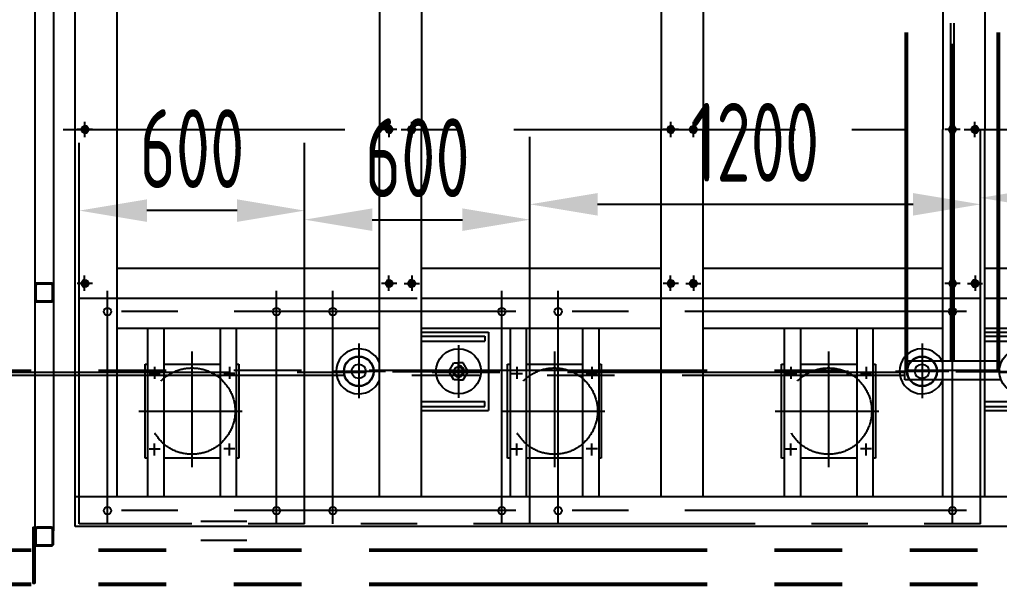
# Model space of a CAD drawing. Header units: millimetres. Extents: x 0 to 25200, y -693 to 17820.
# Drawn here: x 7063 to 9672, y 2950 to 4457 of the extents above; entities that cross this region are included whole.
import ezdxf

# ---------------------------------------------------------------- set-up
doc = ezdxf.new("R2010")
doc.units = ezdxf.units.MM
doc.header["$LTSCALE"] = 600
for name, pattern in [('F', [0.75, 0.5, -0.25]), ('G', [2, 1.25, -0.25, 0.25, -0.25]), ('K', [2.5, 1.25, -0.25, 0.25, -0.25, 0.25, -0.25])]:
    doc.linetypes.add(name, pattern=pattern)
for name, color, linetype in [('01', 7, 'Continuous'), ('02', 1, 'Continuous'), ('04', 2, 'F'), ('05', 4, 'G'), ('07', 6, 'K'), ('08', 1, 'Continuous')]:
    doc.layers.add(name, color=color, linetype=linetype)
doc.styles.get("Standard").update_dxf_attribs({"font": 'isocp', "width": 0.707, "bigfont": 'intecad.shx'})
doc.dimstyles.new('INTE', dxfattribs={"dimscale": 60, "dimtxt": 3.5, "dimasz": 3, "dimexe": 3, "dimexo": 0, "dimgap": 1, "dimtad": 1, "dimdsep": 46, "dimtxsty": 'Standard', "dimcen": 0, "dimclrd": 1, "dimclre": 1, "dimclrt": 3, "dimadec": 0, "dimazin": 0, "dimtfac": 1, "dimtmove": 0, "dimatfit": 0, "dimfxl": 1, "dimarcsym": 0})

# ---------------------------------------------------------------- blocks, each defined once
blk = doc.blocks.new('ll')
at = {"layer": '01', "color": 7, "linetype": 'Continuous'}
for p, q in [((17799.6, 5990), (17799.6, 5542)), ((17842.6, 5990), (17842.6, 5542)), ((17992.6, 5990), (17992.6, 5542)), ((18035.6, 5990), (18035.6, 5542)), ((17792.6, 5645), (17792.6, 5895)), ((17792.6, 5895), (17799.6, 5895)), ((17842.6, 5895), (17992.6, 5895)), ((18035.6, 5895), (18042.6, 5895)), ((17799.6, 5645), (17792.6, 5645)), ((17992.6, 5645), (17842.6, 5645)), ((18042.6, 5645), (18035.6, 5645))]:
    blk.add_line(p, q, dxfattribs=at)
blk.add_lwpolyline([(18042.6, 5895), (18042.6, 5645)], dxfattribs=at)
at = {"layer": '04', "color": 2, "linetype": 'F'}
blk.add_circle((17917.6, 5770), 115, dxfattribs=at)
at = {"layer": '05'}
for p, q in [((17917.6, 5929.2), (17917.6, 5620.8)), ((17817.6, 5887.8), (17817.6, 5856.2)), ((18017.6, 5887.8), (18017.6, 5856.2)), ((17803.2, 5870), (17832.9, 5870)), ((18032, 5870), (18002.3, 5870)), ((17775.9, 5770), (18051.5, 5770)), ((17803.2, 5670), (17832.9, 5670)), ((17817.6, 5652.2), (17817.6, 5683.8)), ((18032, 5670), (18002.3, 5670)), ((18017.6, 5652.2), (18017.6, 5683.8))]:
    blk.add_line(p, q, dxfattribs=at)
blk = doc.blocks.new('01')
at = {"layer": '01', "color": 7, "linetype": 'Continuous'}
for p, q in [((13476.6, 3688.4), (13476.6, 5802.4)), ((13588.6, 3767.4), (13588.6, 5723.4)), ((14286.6, 4375.4), (13588.6, 4375.4)), ((15036.6, 4375.4), (14398.6, 4375.4)), ((15786.6, 4375.4), (15148.6, 4375.4)), ((16570.6, 4375.4), (15898.6, 4375.4)), ((14286.6, 4295.4), (13588.6, 4295.4)), ((15036.6, 4295.4), (14398.6, 4295.4)), ((15786.6, 4295.4), (15148.6, 4295.4)), ((16570.6, 4295.4), (15898.6, 4295.4)), ((14286.6, 4215.4), (13588.6, 4215.4)), ((15036.6, 4215.4), (14398.6, 4215.4)), ((14398.6, 4205.4), (14577.3, 4205.4)), ((14577.3, 4205.4), (14577.3, 3997.4)), ((15786.6, 4215.4), (15148.6, 4215.4)), ((16570.6, 4215.4), (15898.6, 4215.4)), ((15898.6, 4205.4), (16077.3, 4205.4)), ((14398.6, 4195.4), (14567.3, 4195.4)), ((14398.6, 4181.4), (14567.3, 4181.4)), ((14567.3, 4195.4), (14567.3, 4181.4)), ((15898.6, 4195.4), (16067.3, 4195.4)), ((15898.6, 4181.4), (16067.3, 4181.4)), ((14398.6, 4021.4), (14567.3, 4021.4)), ((14567.3, 4007.4), (14567.3, 4021.4)), ((15898.6, 4021.4), (16067.3, 4021.4)), ((14398.6, 4007.4), (14567.3, 4007.4)), ((14398.6, 3997.4), (14577.3, 3997.4)), ((15898.6, 4007.4), (16067.3, 4007.4)), ((15898.6, 3997.4), (16077.3, 3997.4))]:
    blk.add_line(p, q, dxfattribs=at)
at = {"layer": '01'}
for p, q in [((14286.6, 5723.4), (14286.6, 4745.4)), ((14398.6, 5723.4), (14398.6, 4745.4)), ((15036.6, 5723.4), (15036.6, 4745.4)), ((15148.6, 5723.4), (15148.6, 4745.4)), ((15786.6, 5723.4), (15786.6, 4745.4)), ((15898.6, 5723.4), (15898.6, 4745.4)), ((14286.6, 3767.4), (14286.6, 4745.4)), ((14398.6, 3767.4), (14398.6, 4745.4)), ((15036.6, 3767.4), (15036.6, 4745.4)), ((15148.6, 3767.4), (15148.6, 4745.4)), ((15786.6, 3767.4), (15786.6, 4745.4)), ((15898.6, 3767.4), (15898.6, 4745.4)), ((14471.9, 4101.4), (14485.2, 4124.4)), ((14485.2, 4124.4), (14497.3, 4124.4)), ((14509.5, 4124.4), (14497.3, 4124.4)), ((14522.8, 4101.4), (14509.5, 4124.4)), ((14485.2, 4078.4), (14471.9, 4101.4)), ((14509.5, 4078.4), (14522.8, 4101.4)), ((14497.3, 4078.4), (14485.2, 4078.4)), ((14497.3, 4078.4), (14509.5, 4078.4)), ((18298.6, 3767.4), (13476.6, 3767.4)), ((18298.6, 3688.4), (13476.6, 3688.4))]:
    blk.add_line(p, q, dxfattribs=at)
at = {"layer": '01', "color": 7, "linetype": 'Continuous'}
for centre, radius in [((13502.6, 4745.4), 7), ((14312.6, 4745.4), 7), ((14372.6, 4745.4), 7), ((15062.6, 4745.4), 7), ((15122.6, 4745.4), 7), ((15812.6, 4745.4), 7), ((15872.6, 4745.4), 7), ((13502.6, 4335.4), 7), ((14312.6, 4335.4), 7), ((14372.6, 4335.4), 7), ((15062.6, 4335.4), 7), ((15122.6, 4335.4), 7), ((15812.6, 4335.4), 7), ((15872.6, 4335.4), 7), ((14497.3, 4101.4), 60), ((15997.3, 4101.4), 60)]:
    blk.add_circle(centre, radius, dxfattribs=at)
at = {"layer": '01'}
for centre, radius in [((13502.6, 4745.4), 4.8), ((14312.6, 4745.4), 4.8), ((14372.6, 4745.4), 4.8), ((15062.6, 4745.4), 4.8), ((15122.6, 4745.4), 4.8), ((15812.6, 4745.4), 4.8), ((15872.6, 4745.4), 4.8), ((13502.6, 4335.4), 4.8), ((14312.6, 4335.4), 4.8), ((14372.6, 4335.4), 4.8), ((15062.6, 4335.4), 4.8), ((15122.6, 4335.4), 4.8), ((15812.6, 4335.4), 4.8), ((15872.6, 4335.4), 4.8), ((13562.6, 4260.4), 10), ((14012.6, 4260.4), 10), ((14162.6, 4260.4), 10), ((14612.6, 4260.4), 10), ((14762.6, 4260.4), 10), ((15812.6, 4260.4), 10), ((14231.6, 4101.4), 40), ((14231.6, 4101.4), 39), ((15731.6, 4101.4), 40), ((15731.6, 4101.4), 39), ((14231.6, 4101.4), 19), ((14497.3, 4101.4), 12), ((15731.6, 4101.4), 19), ((13562.6, 3730.4), 10), ((14012.6, 3730.4), 10), ((14162.6, 3730.4), 10), ((14612.6, 3730.4), 10), ((14762.6, 3730.4), 10), ((15812.6, 3730.4), 10)]:
    blk.add_circle(centre, radius, dxfattribs=at)
for centre in [(14231.6, 4101.4), (15731.6, 4101.4)]:
    blk.add_arc(centre, 60, 23.5565, 336.4435, dxfattribs=at)
at = {"layer": '02'}
for centre, radius, start, end in [((13502.6, 4745.4), 6, 87.3887, 3.4423), ((14312.6, 4745.4), 6, 87.3887, 3.4423), ((14372.6, 4745.4), 6, 176.5577, 92.6113), ((15062.6, 4745.4), 6, 87.3887, 3.4423), ((15122.6, 4745.4), 6, 176.5577, 92.6113), ((15812.6, 4745.4), 6, 87.3887, 3.4423), ((15872.6, 4745.4), 6, 176.5577, 92.6113), ((13502.6, 4335.4), 6, 356.5577, 272.6113), ((14312.6, 4335.4), 6, 356.5577, 272.6113), ((14372.6, 4335.4), 6, 267.3887, 183.4423), ((15062.6, 4335.4), 6, 356.5577, 272.6113), ((15122.6, 4335.4), 6, 267.3887, 183.4423), ((15812.6, 4335.4), 6, 356.5577, 272.6113), ((15872.6, 4335.4), 6, 267.3887, 183.4423), ((14497.3, 4101.4), 15, 179.245, 90.6744)]:
    blk.add_arc(centre, radius, start, end, dxfattribs=at)
at = {"layer": '04', "color": 2, "linetype": 'F'}
for p, q in [((13492.6, 4745.4), (13497.8, 4754.4)), ((13497.8, 4754.4), (13502.6, 4754.4)), ((13507.4, 4754.4), (13502.6, 4754.4)), ((13512.6, 4745.4), (13507.4, 4754.4)), ((14302.6, 4745.4), (14307.8, 4754.4)), ((14307.8, 4754.4), (14312.6, 4754.4)), ((14317.4, 4754.4), (14312.6, 4754.4)), ((14322.6, 4745.4), (14317.4, 4754.4)), ((14362.6, 4745.4), (14367.8, 4754.4)), ((14367.8, 4754.4), (14372.6, 4754.4)), ((14377.4, 4754.4), (14372.6, 4754.4)), ((14382.6, 4745.4), (14377.4, 4754.4)), ((15052.6, 4745.4), (15057.8, 4754.4)), ((15057.8, 4754.4), (15062.6, 4754.4)), ((15067.4, 4754.4), (15062.6, 4754.4)), ((15072.6, 4745.4), (15067.4, 4754.4)), ((15112.6, 4745.4), (15117.8, 4754.4)), ((15117.8, 4754.4), (15122.6, 4754.4)), ((15127.4, 4754.4), (15122.6, 4754.4)), ((15132.6, 4745.4), (15127.4, 4754.4)), ((15802.6, 4745.4), (15807.8, 4754.4)), ((15807.8, 4754.4), (15812.6, 4754.4)), ((15817.4, 4754.4), (15812.6, 4754.4)), ((15822.6, 4745.4), (15817.4, 4754.4)), ((15862.6, 4745.4), (15867.8, 4754.4)), ((15867.8, 4754.4), (15872.6, 4754.4)), ((15877.4, 4754.4), (15872.6, 4754.4)), ((15882.6, 4745.4), (15877.4, 4754.4)), ((13497.8, 4736.4), (13492.6, 4745.4)), ((13502.6, 4736.4), (13497.8, 4736.4)), ((13502.6, 4736.4), (13507.4, 4736.4)), ((13507.4, 4736.4), (13512.6, 4745.4)), ((14307.8, 4736.4), (14302.6, 4745.4)), ((14312.6, 4736.4), (14307.8, 4736.4)), ((14312.6, 4736.4), (14317.4, 4736.4)), ((14317.4, 4736.4), (14322.6, 4745.4)), ((14367.8, 4736.4), (14362.6, 4745.4)), ((14372.6, 4736.4), (14367.8, 4736.4)), ((14372.6, 4736.4), (14377.4, 4736.4)), ((14377.4, 4736.4), (14382.6, 4745.4)), ((15057.8, 4736.4), (15052.6, 4745.4)), ((15062.6, 4736.4), (15057.8, 4736.4)), ((15062.6, 4736.4), (15067.4, 4736.4)), ((15067.4, 4736.4), (15072.6, 4745.4)), ((15117.8, 4736.4), (15112.6, 4745.4)), ((15122.6, 4736.4), (15117.8, 4736.4)), ((15122.6, 4736.4), (15127.4, 4736.4)), ((15127.4, 4736.4), (15132.6, 4745.4)), ((15807.8, 4736.4), (15802.6, 4745.4)), ((15812.6, 4736.4), (15807.8, 4736.4)), ((15812.6, 4736.4), (15817.4, 4736.4)), ((15817.4, 4736.4), (15822.6, 4745.4)), ((15867.8, 4736.4), (15862.6, 4745.4)), ((15872.6, 4736.4), (15867.8, 4736.4)), ((15872.6, 4736.4), (15877.4, 4736.4)), ((15877.4, 4736.4), (15882.6, 4745.4)), ((13497.8, 4344.4), (13492.6, 4335.4)), ((13492.6, 4335.4), (13497.8, 4326.4)), ((13502.6, 4344.4), (13497.8, 4344.4)), ((13502.6, 4344.4), (13507.4, 4344.4)), ((13507.4, 4344.4), (13512.6, 4335.4)), ((13512.6, 4335.4), (13507.4, 4326.4)), ((14307.8, 4344.4), (14302.6, 4335.4)), ((14302.6, 4335.4), (14307.8, 4326.4)), ((14312.6, 4344.4), (14307.8, 4344.4)), ((14312.6, 4344.4), (14317.4, 4344.4)), ((14317.4, 4344.4), (14322.6, 4335.4)), ((14322.6, 4335.4), (14317.4, 4326.4)), ((14367.8, 4344.4), (14362.6, 4335.4)), ((14362.6, 4335.4), (14367.8, 4326.4)), ((14372.6, 4344.4), (14367.8, 4344.4)), ((14372.6, 4344.4), (14377.4, 4344.4)), ((14377.4, 4344.4), (14382.6, 4335.4)), ((14382.6, 4335.4), (14377.4, 4326.4)), ((15057.8, 4344.4), (15052.6, 4335.4)), ((15052.6, 4335.4), (15057.8, 4326.4)), ((15062.6, 4344.4), (15057.8, 4344.4)), ((15062.6, 4344.4), (15067.4, 4344.4)), ((15067.4, 4344.4), (15072.6, 4335.4)), ((15072.6, 4335.4), (15067.4, 4326.4)), ((15117.8, 4344.4), (15112.6, 4335.4)), ((15112.6, 4335.4), (15117.8, 4326.4)), ((15122.6, 4344.4), (15117.8, 4344.4)), ((15122.6, 4344.4), (15127.4, 4344.4)), ((15127.4, 4344.4), (15132.6, 4335.4)), ((15132.6, 4335.4), (15127.4, 4326.4)), ((15807.8, 4344.4), (15802.6, 4335.4)), ((15802.6, 4335.4), (15807.8, 4326.4)), ((15812.6, 4344.4), (15807.8, 4344.4)), ((15812.6, 4344.4), (15817.4, 4344.4)), ((15817.4, 4344.4), (15822.6, 4335.4)), ((15822.6, 4335.4), (15817.4, 4326.4)), ((15867.8, 4344.4), (15862.6, 4335.4)), ((15862.6, 4335.4), (15867.8, 4326.4)), ((15872.6, 4344.4), (15867.8, 4344.4)), ((15872.6, 4344.4), (15877.4, 4344.4)), ((15877.4, 4344.4), (15882.6, 4335.4)), ((15882.6, 4335.4), (15877.4, 4326.4)), ((13497.8, 4326.4), (13502.6, 4326.4)), ((13507.4, 4326.4), (13502.6, 4326.4)), ((14307.8, 4326.4), (14312.6, 4326.4)), ((14317.4, 4326.4), (14312.6, 4326.4)), ((14367.8, 4326.4), (14372.6, 4326.4)), ((14377.4, 4326.4), (14372.6, 4326.4)), ((15057.8, 4326.4), (15062.6, 4326.4)), ((15067.4, 4326.4), (15062.6, 4326.4)), ((15117.8, 4326.4), (15122.6, 4326.4)), ((15127.4, 4326.4), (15122.6, 4326.4)), ((15807.8, 4326.4), (15812.6, 4326.4)), ((15817.4, 4326.4), (15812.6, 4326.4)), ((15867.8, 4326.4), (15872.6, 4326.4)), ((15877.4, 4326.4), (15872.6, 4326.4))]:
    blk.add_line(p, q, dxfattribs=at)
at = {"layer": '05'}
for p, q in [((13502.6, 4725), (13502.6, 4765.7)), ((13502.6, 4735.8), (13502.6, 4755.2)), ((14312.6, 4725), (14312.6, 4765.7)), ((14312.6, 4735.8), (14312.6, 4755.2)), ((14372.6, 4725), (14372.6, 4765.7)), ((14372.6, 4735.8), (14372.6, 4755.2)), ((15062.6, 4725), (15062.6, 4765.7)), ((15062.6, 4735.8), (15062.6, 4755.2)), ((15122.6, 4725), (15122.6, 4765.7)), ((15122.6, 4735.8), (15122.6, 4755.2)), ((15812.6, 4725), (15812.6, 4765.7)), ((15812.6, 4735.8), (15812.6, 4755.2)), ((15872.6, 4725), (15872.6, 4765.7)), ((15872.6, 4735.8), (15872.6, 4755.2)), ((13523, 4745.4), (13482.2, 4745.4)), ((13492, 4745.4), (13513.1, 4745.4)), ((14333, 4745.4), (14292.2, 4745.4)), ((14302, 4745.4), (14323.1, 4745.4)), ((14352.2, 4745.4), (14393, 4745.4)), ((14383.1, 4745.4), (14362.1, 4745.4)), ((15083, 4745.4), (15042.2, 4745.4)), ((15052, 4745.4), (15073.1, 4745.4)), ((15102.2, 4745.4), (15143, 4745.4)), ((15133.1, 4745.4), (15112.1, 4745.4)), ((15833, 4745.4), (15792.2, 4745.4)), ((15802, 4745.4), (15823.1, 4745.4)), ((15852.2, 4745.4), (15893, 4745.4)), ((15883.1, 4745.4), (15862.1, 4745.4)), ((13523, 4335.4), (13482.2, 4335.4)), ((13492, 4335.4), (13513.1, 4335.4)), ((13501.6, 4315.4), (13501.6, 4356.2)), ((13502.6, 4344.9), (13502.6, 4325.6)), ((14333, 4335.4), (14292.2, 4335.4)), ((14302, 4335.4), (14323.1, 4335.4)), ((14311.6, 4315.4), (14311.6, 4356.2)), ((14312.6, 4344.9), (14312.6, 4325.6)), ((14352.2, 4335.4), (14393, 4335.4)), ((14383.1, 4335.4), (14362.1, 4335.4)), ((14372.6, 4344.9), (14372.6, 4325.6)), ((14373.6, 4315.4), (14373.6, 4356.2)), ((15083, 4335.4), (15042.2, 4335.4)), ((15052, 4335.4), (15073.1, 4335.4)), ((15061.6, 4315.4), (15061.6, 4356.2)), ((15062.6, 4344.9), (15062.6, 4325.6)), ((15102.2, 4335.4), (15143, 4335.4)), ((15133.1, 4335.4), (15112.1, 4335.4)), ((15122.6, 4344.9), (15122.6, 4325.6)), ((15123.6, 4315.4), (15123.6, 4356.2)), ((15833, 4335.4), (15792.2, 4335.4)), ((15802, 4335.4), (15823.1, 4335.4)), ((15811.6, 4315.4), (15811.6, 4356.2)), ((15812.6, 4344.9), (15812.6, 4325.6)), ((15852.2, 4335.4), (15893, 4335.4)), ((15883.1, 4335.4), (15862.1, 4335.4)), ((15872.6, 4344.9), (15872.6, 4325.6)), ((15873.6, 4315.4), (15873.6, 4356.2)), ((14231.6, 4175.9), (14231.6, 4030.2)), ((15731.6, 4175.9), (15731.6, 4030.2)), ((14497.3, 4170.7), (14497.3, 4030.8)), ((14497.3, 4078.2), (14497.3, 4124.7)), ((14302.6, 4101.4), (14161, 4101.4)), ((14523, 4101.4), (14471.6, 4101.4)), ((15802.6, 4101.4), (15661, 4101.4))]:
    blk.add_line(p, q, dxfattribs=at)
at = {"layer": '05', "color": 4, "linetype": 'G'}
for p, q in [((13444.2, 4745.4), (18356.8, 4745.4)), ((13562.6, 3695.4), (13562.6, 4315.4)), ((14012.6, 3695.4), (14012.6, 4315.4)), ((14162.6, 3695.4), (14162.6, 4315.4)), ((14612.6, 3695.4), (14612.6, 4315.4)), ((14762.6, 3695.4), (14762.6, 4315.4)), ((15812.6, 3695.4), (15812.6, 4315.4)), ((18249.8, 4260.4), (13540.3, 4260.4)), ((14321.6, 4101.4), (14602.7, 4101.4)), ((15821.6, 4101.4), (16102.7, 4101.4)), ((18249.8, 3730.4), (13530.3, 3730.4))]:
    blk.add_line(p, q, dxfattribs=at)
at = {"layer": '07', "color": 6, "linetype": 'K'}
for p, q in [((18287.6, 4295.4), (13487.6, 4295.4)), ((13487.6, 3695.4), (13487.6, 4295.4)), ((14087.6, 3695.4), (14087.6, 4295.4)), ((14687.6, 3695.4), (14687.6, 4295.4)), ((15887.6, 3695.4), (15887.6, 4295.4)), ((18287.6, 3695.4), (13487.6, 3695.4))]:
    blk.add_line(p, q, dxfattribs=at)
at = {"layer": '04'}
for p in [(-4130, -1774.6), (-3165, -1774.6), (-2435, -1774.6)]:
    blk.add_blockref('ll', p, dxfattribs=at)
blk = doc.blocks.new('erewrew')
at = {"layer": '02'}
h = blk.add_hatch(dxfattribs=at)
h.set_pattern_fill('LINE', color=256, scale=3, angle=45, style=0)
h.set_pattern_definition([(135, (9080.844, -8636.198), (6.735192, 6.735192), [])])
h.paths.add_polyline_path([(-24724.9, 1948.9), (-24724.9, 1910.9, 0.414214), (-24718.9, 1904.9), (-24680.9, 1904.9, 0.414214), (-24674.9, 1910.9), (-24674.9, 1948.9, 0.414214), (-24680.9, 1954.9), (-24718.9, 1954.9, 0.414214)])
h.paths.add_polyline_path([(-24718.9, 1951.9, 0.414214), (-24721.9, 1948.9), (-24721.9, 1910.9, 0.414214), (-24718.9, 1907.9), (-24680.9, 1907.9, 0.414214), (-24677.9, 1910.9), (-24677.9, 1948.9, 0.414214), (-24680.9, 1951.9)], flags=16)
h = blk.add_hatch(dxfattribs=at)
h.set_pattern_fill('LINE', color=256, scale=3, angle=45, style=0)
h.set_pattern_definition([(135, (9080.844, -9286.198), (6.735192, 6.735192), [])])
h.paths.add_polyline_path([(-24724.9, 1298.9), (-24724.9, 1260.9, 0.414214), (-24718.9, 1254.9), (-24680.9, 1254.9, 0.414214), (-24674.9, 1260.9), (-24674.9, 1298.9, 0.414214), (-24680.9, 1304.9), (-24718.9, 1304.9, 0.414214)])
h.paths.add_polyline_path([(-24718.9, 1301.9, 0.414214), (-24721.9, 1298.9), (-24721.9, 1260.9, 0.414214), (-24718.9, 1257.9), (-24680.9, 1257.9, 0.414214), (-24677.9, 1260.9), (-24677.9, 1298.9, 0.414214), (-24680.9, 1301.9)], flags=16)
at = {"layer": '01', "color": 7, "linetype": 'Continuous'}
for p, q in [((-24724.9, 3528.9), (-24724.9, 1297.5)), ((-24674.9, 3509.9), (-24674.9, 1295.3)), ((-24724.9, 1948.9), (-24724.9, 1910.9)), ((-24721.9, 1948.9), (-24721.9, 1910.9)), ((-24680.9, 1954.9), (-24718.9, 1954.9)), ((-24680.9, 1951.9), (-24718.9, 1951.9)), ((-24677.9, 1910.9), (-24677.9, 1948.9)), ((-24674.9, 1910.9), (-24674.9, 1948.9)), ((-24718.9, 1907.9), (-24680.9, 1907.9)), ((-24718.9, 1904.9), (-24680.9, 1904.9)), ((-24729.9, 1304.9), (-24729.9, 1154.9)), ((-24729.9, 1304.9), (-24724.9, 1304.9)), ((-24680.9, 1304.9), (-24718.9, 1304.9)), ((-24724.9, 1298.9), (-24724.9, 1260.9)), ((-24721.9, 1298.9), (-24721.9, 1260.9)), ((-24680.9, 1301.9), (-24718.9, 1301.9)), ((-24677.9, 1260.9), (-24677.9, 1298.9)), ((-24674.9, 1260.9), (-24674.9, 1298.9)), ((-24724.9, 1260.9), (-24724.9, 1154.9)), ((-24718.9, 1257.9), (-24680.9, 1257.9)), ((-24718.9, 1254.9), (-24680.9, 1254.9)), ((-24724.9, 1154.9), (-24729.9, 1154.9))]:
    blk.add_line(p, q, dxfattribs=at)
for centre, radius, start, end in [((-24718.9, 1948.9), 6, 90, 180), ((-24718.9, 1948.9), 3, 90, 180), ((-24680.9, 1948.9), 6, 0, 90), ((-24680.9, 1948.9), 3, 0, 90), ((-24718.9, 1910.9), 6, 180, 270), ((-24718.9, 1910.9), 3, 180, 270), ((-24680.9, 1910.9), 3, 270, 0), ((-24680.9, 1910.9), 6, 270, 0), ((-24718.9, 1298.9), 6, 90, 180), ((-24680.9, 1298.9), 6, 0, 90), ((-24718.9, 1298.9), 3, 90, 180), ((-24680.9, 1298.9), 3, 0, 90), ((-24718.9, 1260.9), 6, 180, 270), ((-24718.9, 1260.9), 3, 180, 270), ((-24680.9, 1260.9), 3, 270, 0), ((-24680.9, 1260.9), 6, 270, 0)]:
    blk.add_arc(centre, radius, start, end, dxfattribs=at)
at = {"layer": '05', "color": 142, "linetype": 'G'}
for p, q in [((-24160.1, 1319.9), (-24282.9, 1319.9)), ((-24160.1, 1269.9), (-24282.9, 1269.9))]:
    blk.add_line(p, q, dxfattribs=at)
blk = doc.blocks.new('*D848')
at = {"layer": '08', "color": 1, "lineweight": -2, "ltscale": 1.2}
for p, q in [((7219.2, 5334.8), (6226.3, 5334.8)), ((6406.3, 3134.8), (6406.3, 5154.8)), ((7076.6, 2954.8), (6226.3, 2954.8))]:
    blk.add_line(p, q, dxfattribs=at)
at = {"layer": '08', "color": 1, "ltscale": 1.2}
for points in [[(6376.3, 5154.8), (6436.3, 5154.8), (6406.3, 5334.8)], [(6376.3, 3134.8), (6436.3, 3134.8), (6406.3, 2954.8)]]:
    blk.add_solid(points, dxfattribs=at)
at = {"layer": 'Defpoints', "color": 0, "ltscale": 1.2}
for p in [(6406.3, 5334.8), (7219.2, 5334.8), (7076.6, 2954.8)]:
    blk.add_point(p, dxfattribs=at)
at = {"layer": '08', "color": 3, "ltscale": 1.2, "insert": (6241.2, 4144.8), "char_height": 210, "attachment_point": 5, "rotation": 90}
blk.add_mtext('2380', dxfattribs=at)
blk = doc.blocks.new('*D870')
at = {"layer": '08', "color": 1, "lineweight": -2, "ltscale": 1.2}
for p, q in [((7221.9, 3638.7), (7221.9, 4127.9)), ((7821.9, 3587.6), (7821.9, 4127.9)), ((7641.9, 3947.9), (7401.9, 3947.9))]:
    blk.add_line(p, q, dxfattribs=at)
at = {"layer": '08', "color": 1, "ltscale": 1.2}
for points in [[(7401.9, 3977.9), (7401.9, 3917.9), (7221.9, 3947.9)], [(7641.9, 3977.9), (7641.9, 3917.9), (7821.9, 3947.9)]]:
    blk.add_solid(points, dxfattribs=at)
at = {"layer": 'Defpoints', "color": 0, "ltscale": 1.2}
for p in [(7221.9, 3947.9), (7221.9, 3638.7), (7821.9, 3587.6)]:
    blk.add_point(p, dxfattribs=at)
at = {"layer": '08', "color": 3, "ltscale": 1.2, "insert": (7521.9, 4112.9), "char_height": 210, "attachment_point": 5}
blk.add_mtext('600', dxfattribs=at)
blk = doc.blocks.new('*D871')
at = {"layer": '08', "color": 1, "lineweight": -2, "ltscale": 1.2}
for p, q in [((7821.9, 3738.1), (7821.9, 4103.7)), ((8421.9, 3678.8), (8421.9, 4103.7)), ((8001.9, 3923.7), (8241.9, 3923.7))]:
    blk.add_line(p, q, dxfattribs=at)
at = {"layer": '08', "color": 1, "ltscale": 1.2}
for points in [[(8001.9, 3953.7), (8001.9, 3893.7), (7821.9, 3923.7)], [(8241.9, 3953.7), (8241.9, 3893.7), (8421.9, 3923.7)]]:
    blk.add_solid(points, dxfattribs=at)
at = {"layer": 'Defpoints', "color": 0, "ltscale": 1.2}
for p in [(8421.9, 3923.7), (7821.9, 3738.1), (8421.9, 3678.8)]:
    blk.add_point(p, dxfattribs=at)
at = {"layer": '08', "color": 3, "ltscale": 1.2, "insert": (8121.9, 4088.7), "char_height": 210, "attachment_point": 5}
blk.add_mtext('600', dxfattribs=at)
blk = doc.blocks.new('*D872')
at = {"layer": '08', "color": 1, "lineweight": -2, "ltscale": 1.2}
for p, q in [((8421.9, 3838.7), (8421.9, 4144.6)), ((9621.9, 3647), (9621.9, 4144.6)), ((8601.9, 3964.6), (9441.9, 3964.6))]:
    blk.add_line(p, q, dxfattribs=at)
at = {"layer": '08', "color": 1, "ltscale": 1.2}
for points in [[(8601.9, 3994.6), (8601.9, 3934.6), (8421.9, 3964.6)], [(9441.9, 3994.6), (9441.9, 3934.6), (9621.9, 3964.6)]]:
    blk.add_solid(points, dxfattribs=at)
at = {"layer": 'Defpoints', "color": 0, "ltscale": 1.2}
for p in [(9621.9, 3964.6), (8421.9, 3838.7), (9621.9, 3647)]:
    blk.add_point(p, dxfattribs=at)
at = {"layer": '08', "color": 3, "ltscale": 1.2, "insert": (9021.9, 4129.6), "char_height": 210, "attachment_point": 5}
blk.add_mtext('1200', dxfattribs=at)
blk = doc.blocks.new('*D873')
at = {"layer": '08', "color": 1, "lineweight": -2, "ltscale": 1.2}
for p, q in [((9621.9, 3843.3), (9621.9, 4161.8)), ((10821.9, 3656.7), (10821.9, 4161.8)), ((9801.9, 3981.8), (10641.9, 3981.8))]:
    blk.add_line(p, q, dxfattribs=at)
at = {"layer": '08', "color": 1, "ltscale": 1.2}
for points in [[(9801.9, 4011.8), (9801.9, 3951.8), (9621.9, 3981.8)], [(10641.9, 4011.8), (10641.9, 3951.8), (10821.9, 3981.8)]]:
    blk.add_solid(points, dxfattribs=at)
at = {"layer": 'Defpoints', "color": 0, "ltscale": 1.2}
for p in [(10821.9, 3981.8), (9621.9, 3843.3), (10821.9, 3656.7)]:
    blk.add_point(p, dxfattribs=at)
at = {"layer": '08', "color": 3, "ltscale": 1.2, "insert": (10221.9, 4146.8), "char_height": 210, "attachment_point": 5}
blk.add_mtext('1200', dxfattribs=at)

msp = doc.modelspace()

# ---------------------------------------------------------------- linework, layer by layer
at = {"layer": '05', "color": 4, "linetype": 'G', "ltscale": 1.2}
msp.add_line((9546.904, 3420.297), (9546.904, 7648.812), dxfattribs=at)
at = {"layer": '07', "color": 6, "linetype": 'K', "ltscale": 1.2}
for p, q in [((9546.904, 3491.77), (9546.904, 6451.072)), ((9421.904, 3521.812), (9421.904, 6429.77)), ((9426.904, 3521.812), (9426.904, 6429.77)), ((9666.904, 3521.812), (9666.904, 6429.77)), ((9671.904, 3521.812), (9671.904, 6429.77)), ((9542.404, 3546.812), (9542.404, 6404.77)), ((9551.404, 3546.812), (9551.404, 6404.77)), ((9671.904, 3546.812), (9421.904, 3546.812)), ((12493.404, 3521.812), (6777.404, 3521.812)), ((9421.904, 3516.812), (7027.404, 3516.812)), ((7027.404, 3509.812), (9419.904, 3509.812)), ((9267.404, 3521.812), (9267.404, 3509.812)), ((9267.404, 3509.812), (9267.404, 3521.812)), ((9419.904, 3496.812), (9419.904, 3521.812)), ((9673.904, 3496.812), (9419.904, 3496.812)), ((9671.904, 3521.812), (9421.904, 3521.812)), ((9421.904, 3521.812), (9421.904, 3516.812)), ((9671.904, 3521.812), (9671.904, 3516.812)), ((11859.904, 3516.812), (9671.904, 3516.812)), ((12493.404, 3045.812), (6804.404, 3045.812)), ((12493.404, 3040.812), (6804.404, 3040.812)), ((12493.404, 2949.812), (6777.404, 2949.812)), ((12493.404, 2954.812), (6784.404, 2954.812))]:
    msp.add_line(p, q, dxfattribs=at)

# ---------------------------------------------------------------- block references
at = {"layer": '01', "ltscale": 1.2}
msp.add_blockref('01', (-6265.685, -581.565), dxfattribs=at)
at = {"layer": '05', "ltscale": 1.2}
msp.add_blockref('erewrew', (31828.262, 1799.918), dxfattribs=at)

# ---------------------------------------------------------------- dimensions: what is measured, and where the dimension line sits
at = {"layer": '08', "ltscale": 1.2}
dim = msp.add_linear_dim(base=(6406.267, 5334.812), p1=(7076.646, 2954.812), p2=(7219.241, 5334.812), angle=90, dimstyle='INTE', dxfattribs=at)
dim.commit()
dim.dimension.update_dxf_attribs({"geometry": '*D848', "text_midpoint": (6241.246, 4144.812)})
for base, p1, p2, picture, middle in [((10821.904, 3981.811), (9621.904, 3843.314), (10821.904, 3656.705), '*D873', (10221.904, 4146.832)), ((9621.904, 3964.587), (8421.904, 3838.736), (9621.904, 3647.041), '*D872', (9021.904, 4129.607)), ((7221.904, 3947.858), (7821.904, 3587.577), (7221.904, 3638.662), '*D870', (7521.904, 4112.858)), ((8421.904, 3923.66), (7821.904, 3738.142), (8421.904, 3678.812), '*D871', (8121.904, 4088.66))]:
    dim = msp.add_linear_dim(base=base, p1=p1, p2=p2, dimstyle='INTE', dxfattribs=at)
    dim.commit()
    dim.dimension.update_dxf_attribs({"geometry": picture, "text_midpoint": middle})

doc.saveas('drawing.dxf')
